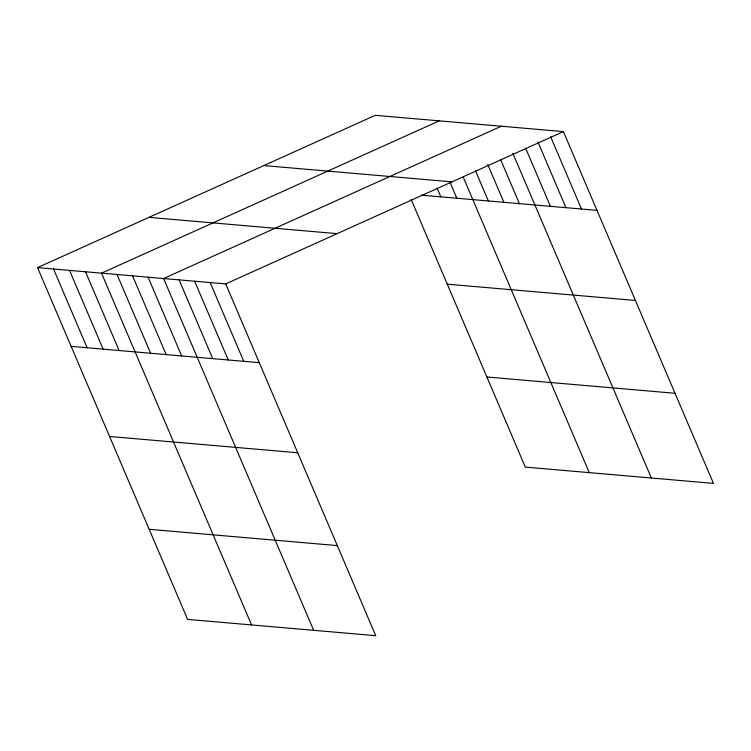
<?xml version="1.0" encoding="UTF-8"?>
<svg xmlns="http://www.w3.org/2000/svg" width="751" height="751" viewBox="0 0 751 751"><rect width="100%" height="100%" fill="white"/><g stroke="black" fill="none" stroke-linecap="round" stroke-linejoin="round"><path stroke-width="1.13" d="M37.55 267.619L225.694 283.906L375.735 635.684L187.6 619.397L37.55 267.619L375.265 115.316L563.4 131.603L713.45 483.381L525.306 467.094L411.144 199.437M439.232 120.855L101.516 273.157L251.566 624.935M501.321 126.224L163.605 278.537L313.646 630.314M225.694 283.906L563.4 131.603M263.817 165.577L451.961 181.864M421.424 195.166L596.998 210.364M148.998 217.358L337.133 233.645M447.286 284.169L635.43 300.456M486.883 376.993L675.018 393.289M71.148 346.38L259.283 362.667M109.571 436.481L297.715 452.769M149.167 529.305L337.312 545.592M550.643 136.729L581.481 209.022M537.885 141.864L565.954 207.68M525.587 148.069L550.436 206.337M512.82 153.204L651.361 478.002M500.523 159.409L519.392 203.643M487.765 164.544L503.874 202.301M475.458 170.749L488.347 200.958M463.16 176.954L589.282 472.632M449.933 182.042L456.833 198.226M437.157 188.21L440.846 196.846M210.167 282.564L243.765 361.325M194.65 281.221L228.238 359.982M179.123 279.879L212.721 358.64M148.078 277.185L181.676 355.955M132.561 275.842L166.159 354.603M117.043 274.5L150.632 353.261M85.53 271.778L119.118 350.539M69.533 270.388L103.131 349.149M53.546 269.008L87.135 347.769"/></g></svg>
